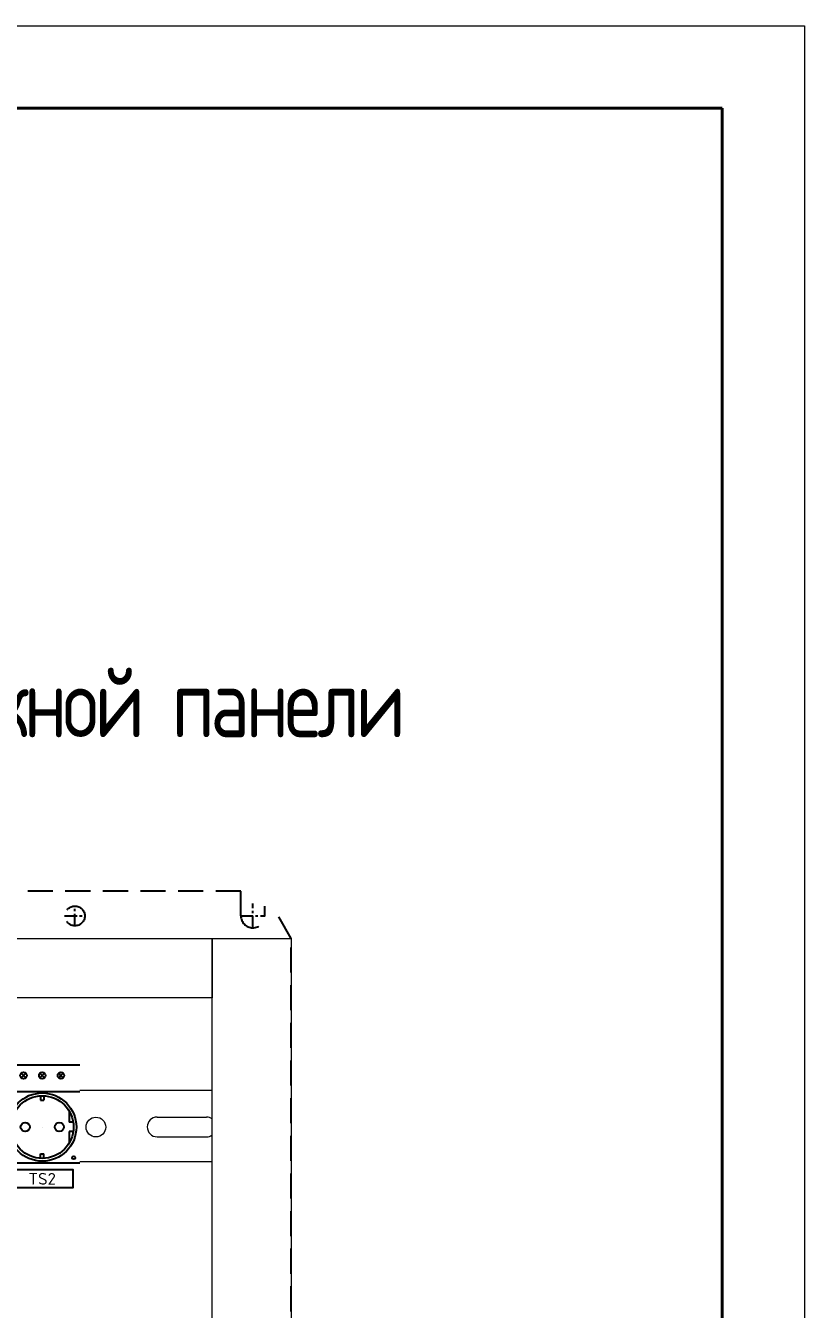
# Model space of a CAD drawing. Header units: millimetres. Extents: x 3520 to 8864, y 403 to 1747.
# Drawn here: x 5635.2 to 5682.5, y 886.8 to 964.8 of the extents above; entities that cross this region are included whole.
import ezdxf
from ezdxf.enums import TextEntityAlignment as Align

# ---------------------------------------------------------------- set-up
doc = ezdxf.new("R2010")
doc.units = ezdxf.units.MM
doc.set_wipeout_variables(frame=1)
for name, pattern in [('CENTER', [10.16, 6.35, -1.27, 1.27, -1.27]), ('DASHED', [19.05, 12.7, -6.35]), ('K5LT_BASIC', [0]), ('K5LT_THIN', [0])]:
    doc.linetypes.add(name, pattern=pattern)
for name, color, linetype, lineweight in [('AM_7', 7, 'CENTER', 25), ('AM_9', 6, 'DASHED', 25), ('Стерка', 7, 'Continuous', 15)]:
    doc.layers.add(name, color=color, linetype=linetype, lineweight=lineweight)
doc.layers.add('поверх', color=134, linetype='Continuous')
doc.styles.add('ГОСТ В', font='GOST_0.TTF', dxfattribs={"height": 3.5})
doc.styles.add('Рамка', font='romans.shx')

# ---------------------------------------------------------------- blocks, each defined once
blk = doc.blocks.new('A3-2')
at = {"linetype": 'K5LT_THIN', "lineweight": 18}
for p, q in [((420, 297), (840, 297)), ((840, 297), (840, 0))]:
    blk.add_line(p, q, dxfattribs=at)
at = {"linetype": 'K5LT_BASIC', "lineweight": 40}
for p, q in [((440, 292), (835, 292)), ((835, 292), (835, 5))]:
    blk.add_line(p, q, dxfattribs=at)
blk = doc.blocks.new('1_1058_02_12__2__0_in_AE_1058_500__2__0')
at = {"layer": 'AM_7'}
for p, q in [((165, 769.75), (165, 780.25)), ((255, 768.7), (255, 781.3)), ((159.75, 775), (170.25, 775)), ((248.7, 775), (261.3, 775))]:
    blk.add_line(p, q, dxfattribs=at)
at = {"layer": 'AM_9'}
for p, q in [((249, 787.5), (-249, 787.5)), ((249, 775), (249, 787.5)), ((261, 780), (261, 775)), ((274.5, 763.55), (265, 780)), ((274.5, 41.45), (274.5, 763.55))]:
    blk.add_line(p, q, dxfattribs=at)
blk.add_circle((165, 775), 5, dxfattribs=at)
blk.add_arc((255, 775), 6, 180, 0, dxfattribs=at)
blk = doc.blocks.new('*U55')
at = {"lineweight": 9}
blk.add_wipeout([(0, 8.1), (0, 0.001), (4.5, 0), (4.5, 8.1)], dxfattribs=at).dxf.layer = 'поверх'
at = {"layer": 'поверх'}
for p, q in [((0, 7.796), (4.5, 7.796)), ((0.988, 7.288), (1.125, 7.149)), ((0.988, 7.009), (1.125, 7.149)), ((1.262, 7.288), (1.125, 7.149)), ((1.262, 7.009), (1.125, 7.149)), ((2.113, 7.288), (2.25, 7.149)), ((2.113, 7.009), (2.25, 7.149)), ((2.387, 7.288), (2.25, 7.149)), ((2.387, 7.009), (2.25, 7.149)), ((3.238, 7.288), (3.375, 7.149)), ((3.238, 7.009), (3.375, 7.149)), ((3.512, 7.288), (3.375, 7.149)), ((3.512, 7.009), (3.375, 7.149)), ((0, 6.197), (4.5, 6.197)), ((2.147, 5.928), (2.147, 5.66)), ((2.147, 5.66), (2.353, 5.66)), ((2.353, 5.928), (2.353, 5.66)), ((0.633, 5.01), (0.633, 4.337)), ((3.867, 5), (3.867, 4.337)), ((0.633, 4.337), (0.392, 4.337)), ((2.25, 4.05), (2.25, 4.05)), ((2.25, 4.05), (2.25, 4.05)), ((4.108, 4.337), (3.867, 4.337)), ((0.633, 3.776), (0.39, 3.776)), ((0.633, 3.776), (0.633, 3.09)), ((3.867, 3.776), (3.867, 3.09)), ((4.11, 3.776), (3.867, 3.776)), ((2.147, 2.172), (2.147, 2.44)), ((2.147, 2.44), (2.353, 2.44)), ((2.353, 2.172), (2.353, 2.44)), ((0, 1.903), (4.5, 1.903))]:
    blk.add_line(p, q, dxfattribs=at)
blk.add_lwpolyline([(0.41, 1.492), (4.097, 1.492), (4.097, 0.389), (0.41, 0.389)], close=True, dxfattribs=at)
for centre, radius in [((1.125, 7.149), 0.196), ((2.25, 7.149), 0.196), ((3.375, 7.149), 0.196), ((2.25, 4.05), 2.05), ((2.25, 4.05), 1.88), ((1.225, 4.05), 0.274), ((3.275, 4.05), 0.274), ((4.143, 2.21), 0.0948)]:
    blk.add_circle(centre, radius, dxfattribs=at)
at = {"layer": 'поверх', "style": 'Рамка'}
blk.add_attdef('INDEX', text='', height=0.7, dxfattribs=at).set_placement((2.244, 0.59), align=Align.CENTER)

msp = doc.modelspace()

# ---------------------------------------------------------------- linework, layer by layer
at = {"layer": 'Стерка', "color": 7}
for p, q in [((5638.494, 900.134, 1518.358), (5646.548, 900.134, 1518.358)), ((5643.201, 898.505, 1518.358), (5646.201, 898.505, 1518.358)), ((5643.201, 897.305, 1518.358), (5646.201, 897.305, 1518.358)), ((5638.494, 895.796, 1518.358), (5646.548, 895.796, 1518.358))]:
    msp.add_line(p, q, dxfattribs=at)
at = {"layer": 'Стерка', "color": 7, "elevation": 1518.358}
msp.add_lwpolyline([(5646.548, 905.745), (5590.268, 905.745), (5590.268, 909.345), (5646.548, 909.345)], close=True, dxfattribs=at)
at = {"layer": 'Стерка', "color": 7, "linetype": 'K5LT_THIN', "elevation": 1518.358}
msp.add_lwpolyline([(5646.548, 822.682), (5646.548, 909.345), (5651.348, 909.345), (5651.348, 822.706)], close=True, dxfattribs=at)
at = {"layer": 'Стерка', "color": 7}
msp.add_circle((5639.479, 897.896, 1518.358), 0.6, dxfattribs=at)
msp.add_circle((5639.479, 897.896, 1518.358), 0.6, dxfattribs=at)
msp.add_circle((5639.479, 897.896, 1518.358), 0.6, dxfattribs=at)
msp.add_circle((5639.479, 897.896, 1518.358), 0.6, dxfattribs=at)
for centre, start, end in [((5643.201, 897.905, 1518.358), 90, 270), ((5646.201, 897.905, 1518.358), 54.71128, 90), ((5646.201, 897.905, 1518.358), 270, 305.28872)]:
    msp.add_arc(centre, 0.6, start, end, dxfattribs=at)

# ---------------------------------------------------------------- block references
msp.add_blockref('A3-2', (4842.516, 667.785, 1518.358))
at = {"xscale": 0.12, "yscale": 0.12, "zscale": 0.12}
msp.add_blockref('1_1058_02_12__2__0_in_AE_1058_500__2__0', (5618.408, 817.72, 1518.358), dxfattribs=at)

# ---------------------------------------------------------------- texts
at = {"color": 7, "linetype": 'Continuous', "lineweight": 15, "insert": (5622.298, 923.668, 1518.358), "char_height": 4.2, "width": 88.68, "attachment_point": 5, "style": 'ГОСТ В'}
msp.add_mtext('{\\T0.9;\\C256;Расположение на монтажной панели}', dxfattribs=at)

# ---------------------------------------------------------------- next in the draw order: block references
ref = msp.add_blockref('*U55', (5633.948, 893.804, 1518.358), dxfattribs=dict(xscale=1.010219996196287, yscale=1.010219996196287, zscale=1.010219996196287))
ref.add_attrib('INDEX', 'TS2', dxfattribs={"layer": 'поверх', "color": 0, "height": 0.7072, "style": 'Рамка'}).set_placement((5636.215, 894.4, 1518.358), align=Align.CENTER)

doc.saveas('drawing.dxf')
